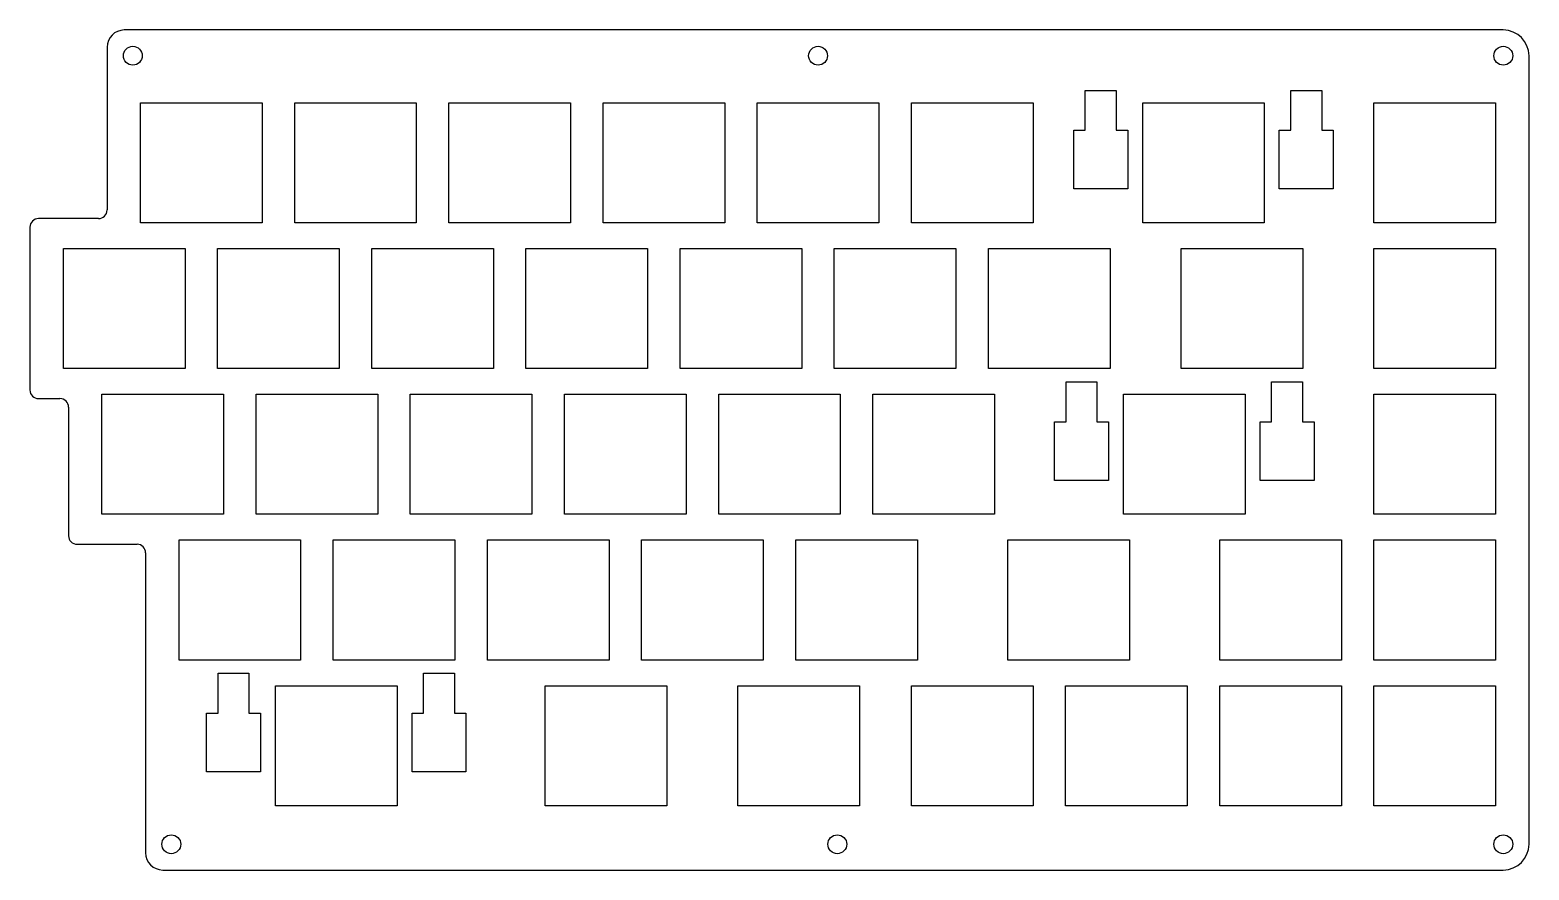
# Model space of a CAD drawing. Header units: millimetres. Extents: x -88 to 88, y -49 to 49.
import ezdxf

# ---------------------------------------------------------------- set-up
doc = ezdxf.new("R2010")
doc.units = ezdxf.units.MM
doc.layers.add('CUTOUTS', color=1, linetype='CONTINUOUS')
doc.layers.add('PERIMETER', color=5, linetype='CONTINUOUS')

msp = doc.modelspace()

# ---------------------------------------------------------------- linework, layer by layer
at = {"layer": 'CUTOUTS'}
for p, q in [((-74.6, 26.5), (-74.6, 40.5)), ((-74.6, 40.5), (-60.4, 40.5)), ((-60.4, 40.5), (-60.4, 26.5)), ((-56.6, 26.5), (-56.6, 40.5)), ((-56.6, 40.5), (-42.4, 40.5)), ((-42.4, 40.5), (-42.4, 26.5)), ((-38.6, 26.5), (-38.6, 40.5)), ((-38.6, 40.5), (-24.4, 40.5)), ((-24.4, 40.5), (-24.4, 26.5)), ((-20.6, 26.5), (-20.6, 40.5)), ((-20.6, 40.5), (-6.4, 40.5)), ((-6.4, 40.5), (-6.4, 26.5)), ((-2.6, 40.5), (11.6, 40.5)), ((-2.6, 26.5), (-2.6, 40.5)), ((11.6, 40.5), (11.6, 26.5)), ((15.4, 40.5), (29.6, 40.5)), ((15.4, 26.5), (15.4, 40.5)), ((29.6, 40.5), (29.6, 26.5)), ((35.7, 37.3), (35.7, 41.95)), ((35.7, 41.95), (39.3, 41.95)), ((39.3, 41.95), (39.3, 37.3)), ((42.4, 26.5), (42.4, 40.5)), ((42.4, 40.5), (56.6, 40.5)), ((56.6, 40.5), (56.6, 26.5)), ((59.7, 37.3), (59.7, 41.95)), ((59.7, 41.95), (63.3, 41.95)), ((63.3, 41.95), (63.3, 37.3)), ((69.4, 26.5), (69.4, 40.5)), ((69.4, 40.5), (83.6, 40.5)), ((83.6, 40.5), (83.6, 26.5)), ((34.35, 37.3), (35.7, 37.3)), ((34.35, 30.45), (34.35, 37.3)), ((39.3, 37.3), (40.65, 37.3)), ((40.65, 37.3), (40.65, 30.45)), ((58.35, 30.45), (58.35, 37.3)), ((58.35, 37.3), (59.7, 37.3)), ((63.3, 37.3), (64.65, 37.3)), ((64.65, 37.3), (64.65, 30.45)), ((40.65, 30.45), (34.35, 30.45)), ((64.65, 30.45), (58.35, 30.45)), ((-60.4, 26.5), (-74.6, 26.5)), ((-42.4, 26.5), (-56.6, 26.5)), ((-24.4, 26.5), (-38.6, 26.5)), ((-6.4, 26.5), (-20.6, 26.5)), ((11.6, 26.5), (-2.6, 26.5)), ((29.6, 26.5), (15.4, 26.5)), ((56.6, 26.5), (42.4, 26.5)), ((83.6, 26.5), (69.4, 26.5)), ((-83.6, 9.5), (-83.6, 23.5)), ((-83.6, 23.5), (-69.4, 23.5)), ((-69.4, 23.5), (-69.4, 9.5)), ((-65.6, 23.5), (-51.4, 23.5)), ((-65.6, 9.5), (-65.6, 23.5)), ((-51.4, 23.5), (-51.4, 9.5)), ((-47.6, 9.5), (-47.6, 23.5)), ((-47.6, 23.5), (-33.4, 23.5)), ((-33.4, 23.5), (-33.4, 9.5)), ((-29.6, 23.5), (-15.4, 23.5)), ((-29.6, 9.5), (-29.6, 23.5)), ((-15.4, 23.5), (-15.4, 9.5)), ((-11.6, 9.5), (-11.6, 23.5)), ((-11.6, 23.5), (2.6, 23.5)), ((2.6, 23.5), (2.6, 9.5)), ((6.4, 9.5), (6.4, 23.5)), ((6.4, 23.5), (20.6, 23.5)), ((20.6, 23.5), (20.6, 9.5)), ((24.4, 9.5), (24.4, 23.5)), ((24.4, 23.5), (38.6, 23.5)), ((38.6, 23.5), (38.6, 9.5)), ((46.9, 9.5), (46.9, 23.5)), ((46.9, 23.5), (61.1, 23.5)), ((61.1, 23.5), (61.1, 9.5)), ((69.4, 23.5), (83.6, 23.5)), ((69.4, 9.5), (69.4, 23.5)), ((83.6, 23.5), (83.6, 9.5)), ((-69.4, 9.5), (-83.6, 9.5)), ((-51.4, 9.5), (-65.6, 9.5)), ((-33.4, 9.5), (-47.6, 9.5)), ((-15.4, 9.5), (-29.6, 9.5)), ((2.6, 9.5), (-11.6, 9.5)), ((20.6, 9.5), (6.4, 9.5)), ((38.6, 9.5), (24.4, 9.5)), ((61.1, 9.5), (46.9, 9.5)), ((83.6, 9.5), (69.4, 9.5)), ((33.45, 3.3), (33.45, 7.95)), ((33.45, 7.95), (37.05, 7.95)), ((37.05, 7.95), (37.05, 3.3)), ((57.45, 3.3), (57.45, 7.95)), ((57.45, 7.95), (61.05, 7.95)), ((61.05, 7.95), (61.05, 3.3)), ((-79.1, -7.5), (-79.1, 6.5)), ((-79.1, 6.5), (-64.9, 6.5)), ((-64.9, 6.5), (-64.9, -7.5)), ((-61.1, 6.5), (-46.9, 6.5)), ((-61.1, -7.5), (-61.1, 6.5)), ((-46.9, 6.5), (-46.9, -7.5)), ((-43.1, -7.5), (-43.1, 6.5)), ((-43.1, 6.5), (-28.9, 6.5)), ((-28.9, 6.5), (-28.9, -7.5)), ((-25.1, -7.5), (-25.1, 6.5)), ((-25.1, 6.5), (-10.9, 6.5)), ((-10.9, 6.5), (-10.9, -7.5)), ((-7.1, 6.5), (7.1, 6.5)), ((-7.1, -7.5), (-7.1, 6.5)), ((7.1, 6.5), (7.1, -7.5)), ((10.9, 6.5), (25.1, 6.5)), ((10.9, -7.5), (10.9, 6.5)), ((25.1, 6.5), (25.1, -7.5)), ((40.15, -7.5), (40.15, 6.5)), ((40.15, 6.5), (54.35, 6.5)), ((54.35, 6.5), (54.35, -7.5)), ((69.4, 6.5), (83.6, 6.5)), ((69.4, -7.5), (69.4, 6.5)), ((83.6, 6.5), (83.6, -7.5)), ((32.1, -3.55), (32.1, 3.3)), ((32.1, 3.3), (33.45, 3.3)), ((37.05, 3.3), (38.4, 3.3)), ((38.4, 3.3), (38.4, -3.55)), ((56.1, -3.55), (56.1, 3.3)), ((56.1, 3.3), (57.45, 3.3)), ((61.05, 3.3), (62.4, 3.3)), ((62.4, 3.3), (62.4, -3.55)), ((38.4, -3.55), (32.1, -3.55)), ((62.4, -3.55), (56.1, -3.55)), ((-64.9, -7.5), (-79.1, -7.5)), ((-46.9, -7.5), (-61.1, -7.5)), ((-28.9, -7.5), (-43.1, -7.5)), ((-10.9, -7.5), (-25.1, -7.5)), ((7.1, -7.5), (-7.1, -7.5)), ((25.1, -7.5), (10.9, -7.5)), ((54.35, -7.5), (40.15, -7.5)), ((83.6, -7.5), (69.4, -7.5)), ((-70.1, -24.5), (-70.1, -10.5)), ((-70.1, -10.5), (-55.9, -10.5)), ((-55.9, -10.5), (-55.9, -24.5)), ((-52.1, -24.5), (-52.1, -10.5)), ((-52.1, -10.5), (-37.9, -10.5)), ((-37.9, -10.5), (-37.9, -24.5)), ((-34.1, -10.5), (-19.9, -10.5)), ((-34.1, -24.5), (-34.1, -10.5)), ((-19.9, -10.5), (-19.9, -24.5)), ((-16.1, -10.5), (-1.9, -10.5)), ((-16.1, -24.5), (-16.1, -10.5)), ((-1.9, -10.5), (-1.9, -24.5)), ((1.9, -24.5), (1.9, -10.5)), ((1.9, -10.5), (16.1, -10.5)), ((16.1, -10.5), (16.1, -24.5)), ((26.65, -10.5), (40.85, -10.5)), ((26.65, -24.5), (26.65, -10.5)), ((40.85, -10.5), (40.85, -24.5)), ((51.4, -24.5), (51.4, -10.5)), ((51.4, -10.5), (65.6, -10.5)), ((65.6, -10.5), (65.6, -24.5)), ((69.4, -10.5), (83.6, -10.5)), ((69.4, -24.5), (69.4, -10.5)), ((83.6, -10.5), (83.6, -24.5)), ((-55.9, -24.5), (-70.1, -24.5)), ((-65.55, -30.7), (-65.55, -26.05)), ((-65.55, -26.05), (-61.95, -26.05)), ((-61.95, -26.05), (-61.95, -30.7)), ((-37.9, -24.5), (-52.1, -24.5)), ((-41.55, -26.05), (-37.95, -26.05)), ((-41.55, -30.7), (-41.55, -26.05)), ((-37.95, -26.05), (-37.95, -30.7)), ((-19.9, -24.5), (-34.1, -24.5)), ((-1.9, -24.5), (-16.1, -24.5)), ((16.1, -24.5), (1.9, -24.5)), ((40.85, -24.5), (26.65, -24.5)), ((65.6, -24.5), (51.4, -24.5)), ((83.6, -24.5), (69.4, -24.5)), ((-58.85, -41.5), (-58.85, -27.5)), ((-58.85, -27.5), (-44.65, -27.5)), ((-44.65, -27.5), (-44.65, -41.5)), ((-27.35, -41.5), (-27.35, -27.5)), ((-27.35, -27.5), (-13.15, -27.5)), ((-13.15, -27.5), (-13.15, -41.5)), ((-4.85, -41.5), (-4.85, -27.5)), ((-4.85, -27.5), (9.35, -27.5)), ((9.35, -27.5), (9.35, -41.5)), ((15.4, -27.5), (29.6, -27.5)), ((15.4, -41.5), (15.4, -27.5)), ((29.6, -27.5), (29.6, -41.5)), ((33.4, -41.5), (33.4, -27.5)), ((33.4, -27.5), (47.6, -27.5)), ((47.6, -27.5), (47.6, -41.5)), ((51.4, -41.5), (51.4, -27.5)), ((51.4, -27.5), (65.6, -27.5)), ((65.6, -27.5), (65.6, -41.5)), ((69.4, -41.5), (69.4, -27.5)), ((69.4, -27.5), (83.6, -27.5)), ((83.6, -27.5), (83.6, -41.5)), ((-66.9, -37.55), (-66.9, -30.7)), ((-66.9, -30.7), (-65.55, -30.7)), ((-61.95, -30.7), (-60.6, -30.7)), ((-60.6, -30.7), (-60.6, -37.55)), ((-42.9, -37.55), (-42.9, -30.7)), ((-42.9, -30.7), (-41.55, -30.7)), ((-37.95, -30.7), (-36.6, -30.7)), ((-36.6, -30.7), (-36.6, -37.55)), ((-60.6, -37.55), (-66.9, -37.55)), ((-36.6, -37.55), (-42.9, -37.55)), ((-44.65, -41.5), (-58.85, -41.5)), ((-13.15, -41.5), (-27.35, -41.5)), ((9.35, -41.5), (-4.85, -41.5)), ((29.6, -41.5), (15.4, -41.5)), ((47.6, -41.5), (33.4, -41.5)), ((65.6, -41.5), (51.4, -41.5)), ((83.6, -41.5), (69.4, -41.5))]:
    msp.add_line(p, q, dxfattribs=at)
for centre in [(-75.5, 46), (4.5, 46), (84.5, 46), (-71, -46), (6.75, -46), (84.5, -46)]:
    msp.add_circle(centre, 1.1, dxfattribs=at)
at = {"layer": 'PERIMETER'}
for p, q in [((84.5, 49), (-76.5, 49)), ((-78.5, 47), (-78.5, 28)), ((87.5, -46), (87.5, 46)), ((-79.5, 27), (-86.5, 27)), ((-87.5, 26), (-87.5, 7)), ((-86.5, 6), (-84, 6)), ((-83, 5), (-83, -10)), ((-82, -11), (-75, -11)), ((-74, -12), (-74, -47)), ((-72, -49), (84.5, -49))]:
    msp.add_line(p, q, dxfattribs=at)
for centre, radius, start, end in [((-76.5, 47), 2, 90, 180), ((84.5, 46), 3, 0, 90), ((-86.5, 26), 1, 90, 180), ((-79.5, 28), 1, -90, 0), ((-86.5, 7), 1, 180, 270), ((-84, 5), 1, 0, 90), ((-82, -10), 1, 180, 270), ((-75, -12), 1, 0, 90), ((-72, -47), 2, 180, 270), ((84.5, -46), 3, -90, 0)]:
    msp.add_arc(centre, radius, start, end, dxfattribs=at)

doc.saveas('drawing.dxf')
